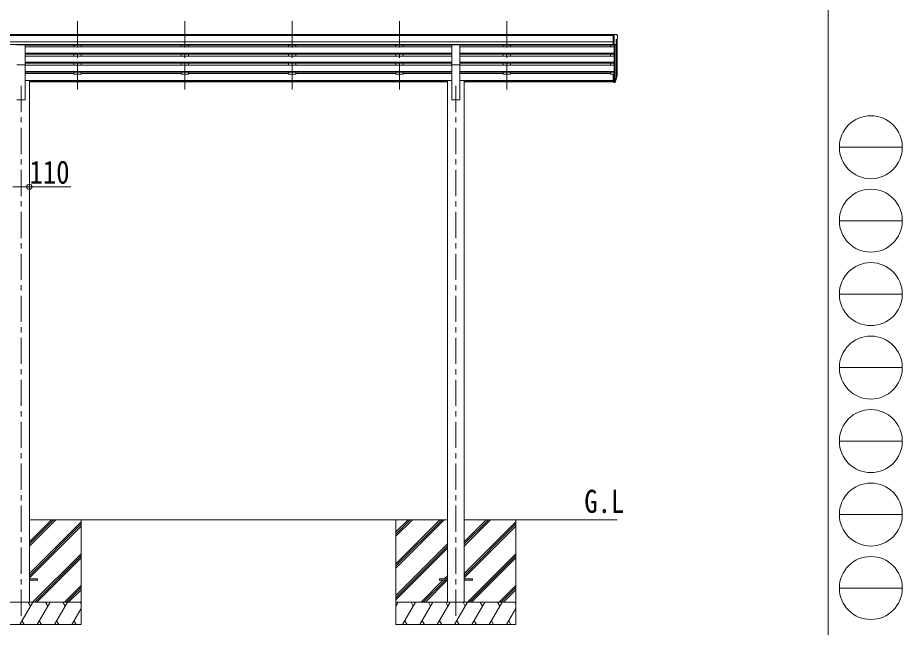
# Model space of a CAD drawing. Units: millimetres at full size, sheet at 1:35; some dimension numbers follow another scale. Extents: x -9837 to 9837, y -6790 to 6790.
# Drawn here: x 3937 to 9837, y -4427 to -361 of the extents above; entities that cross this region are included whole.
import ezdxf
from ezdxf.enums import TextEntityAlignment as Align

# ---------------------------------------------------------------- set-up
doc = ezdxf.new("R2010")
doc.units = ezdxf.units.MM
doc.header["$LTSCALE"] = 35
doc.header["$PDMODE"] = 32
doc.header["$PDSIZE"] = 35
doc.linetypes.add('CHAIN1', pattern=[8, 5, -1, 1, -1])
for name, color, linetype, lineweight in [('0-0_0', 7, 'Continuous', 9), ('0-1_本体', 5, 'CHAIN1', 9), ('0-3_ELV2', 4, 'Continuous', 9), ('0-6_OTH_LINE', 6, 'Continuous', 9), ('F-0_240', 7, 'Continuous', 9)]:
    doc.layers.add(name, color=color, linetype=linetype, lineweight=lineweight)
doc.layers.add('0-7_SHAPE', color=7, linetype='Continuous')
doc.styles.add('ＭＳ ゴシック', font='')
doc.styles.get('ＭＳ ゴシック').set_extended_font_data('MS Gothic')

msp = doc.modelspace()

# ---------------------------------------------------------------- linework, layer by layer
at = {"layer": '0-0_0'}
for p, q in [((4014.81, -3884.85), (4190.44, -3709.22)), ((4014.81, -3870.71), (4176.3, -3709.22)), ((4014.81, -3856.56), (4162.16, -3709.22)), ((4014.81, -3709.22), (6804.41, -3709.22)), ((4359.61, -3709.22), (4359.61, -4409.22)), ((6459.61, -3709.22), (6459.61, -4409.22)), ((6459.61, -4003.4), (6753.79, -3709.22)), ((6459.61, -4017.54), (6767.93, -3709.22)), ((6459.61, -4031.68), (6782.07, -3709.22)), ((6459.61, -3819.55), (6569.94, -3709.22)), ((6459.61, -3805.41), (6555.8, -3709.22)), ((6459.61, -3791.27), (6541.66, -3709.22)), ((6914.81, -3709.22), (7935.61, -3709.22)), ((6914.81, -3884.85), (7090.44, -3709.22)), ((6914.81, -3870.71), (7076.3, -3709.22)), ((6914.81, -3856.56), (7062.16, -3709.22)), ((7259.61, -3709.22), (7259.61, -4409.22)), ((4014.81, -4068.69), (4359.61, -3723.9)), ((4014.81, -4082.84), (4359.61, -3738.04)), ((4014.81, -4096.98), (4359.61, -3752.18)), ((6914.81, -4068.69), (7259.61, -3723.9)), ((6914.81, -4082.84), (7259.61, -3738.04)), ((6914.81, -4096.98), (7259.61, -3752.18)), ((6459.61, -4215.53), (6804.41, -3870.73)), ((6459.61, -4229.67), (6804.41, -3884.87)), ((4036.42, -4259.22), (4359.61, -3936.03)), ((4050.56, -4259.22), (4359.61, -3950.17)), ((6459.61, -4243.81), (6804.41, -3899.01)), ((6936.42, -4259.22), (7259.61, -3936.03)), ((6950.56, -4259.22), (7259.61, -3950.17)), ((4064.7, -4259.22), (4359.61, -3964.31)), ((6964.7, -4259.22), (7259.61, -3964.31)), ((6628.05, -4259.22), (6773.55, -4113.72)), ((6642.19, -4259.22), (6787.69, -4113.72)), ((6656.33, -4259.22), (6801.83, -4113.72)), ((6782.55, -4104.72), (6804.41, -4082.86)), ((6796.69, -4104.72), (6804.41, -4097)), ((4248.55, -4259.22), (4359.61, -4148.16)), ((4262.69, -4259.22), (4359.61, -4162.3)), ((4276.83, -4259.22), (4359.61, -4176.44)), ((7148.55, -4259.22), (7259.61, -4148.16)), ((7162.69, -4259.22), (7259.61, -4162.3)), ((7176.83, -4259.22), (7259.61, -4176.44)), ((4359.61, -4259.22), (3559.61, -4259.22)), ((3950.76, -4409.22), (4037.37, -4259.22)), ((4022.37, -4285.2), (4007.37, -4259.22)), ((4066.23, -4409.22), (4152.84, -4259.22)), ((4137.84, -4285.2), (4122.84, -4259.22)), ((4181.71, -4409.22), (4268.31, -4259.22)), ((4238.31, -4259.22), (4253.31, -4285.2)), ((4297.17, -4409.22), (4359.61, -4301.08)), ((4353.78, -4259.22), (4359.61, -4269.32)), ((7259.61, -4259.22), (6459.61, -4259.22)), ((6459.61, -4286.72), (6475.49, -4259.22)), ((6504.35, -4409.22), (6590.96, -4259.22)), ((6575.96, -4285.2), (6560.96, -4259.22)), ((6619.82, -4409.22), (6706.43, -4259.22)), ((6691.43, -4285.2), (6676.42, -4259.22)), ((6735.29, -4409.22), (6821.9, -4259.22)), ((6806.9, -4285.2), (6791.9, -4259.22)), ((6850.76, -4409.22), (6937.37, -4259.22)), ((6922.37, -4285.2), (6907.37, -4259.22)), ((6966.23, -4409.22), (7052.84, -4259.22)), ((7037.84, -4285.2), (7022.84, -4259.22)), ((7081.71, -4409.22), (7168.31, -4259.22)), ((7138.31, -4259.22), (7153.31, -4285.2)), ((7197.17, -4409.22), (7259.61, -4301.08)), ((7253.78, -4259.22), (7259.61, -4269.32)), ((3559.61, -4409.22), (4359.61, -4409.22)), ((3965.76, -4383.24), (3980.76, -4409.22)), ((4081.23, -4383.24), (4096.23, -4409.22)), ((4196.7, -4383.24), (4211.7, -4409.22)), ((4312.17, -4383.24), (4327.17, -4409.22)), ((6459.61, -4409.22), (7259.61, -4409.22)), ((6519.35, -4383.24), (6534.35, -4409.22)), ((6634.82, -4383.24), (6649.82, -4409.22)), ((6750.29, -4383.24), (6765.29, -4409.22)), ((6865.76, -4383.24), (6880.76, -4409.22)), ((6981.23, -4383.24), (6996.23, -4409.22)), ((7096.7, -4383.24), (7111.7, -4409.22)), ((7212.17, -4383.24), (7227.17, -4409.22))]:
    msp.add_line(p, q, dxfattribs=at)
at = {"layer": '0-1_本体'}
for p, q in [((4335.61, -384.81), (4335.61, -862.33)), ((5051.61, -384.81), (5051.61, -862.33)), ((5767.61, -384.81), (5767.61, -862.33)), ((6483.61, -384.81), (6483.61, -862.33)), ((7199.61, -384.81), (7199.61, -862.33)), ((3959.61, -815.65), (3959.61, -4359.22)), ((6859.61, -815.65), (6859.61, -4359.22))]:
    msp.add_line(p, q, dxfattribs=at)
at = {"layer": '0-3_ELV2'}
for p, q in [((7909.11, -522.69), (2910.11, -522.69)), ((2920.11, -473.94), (7909.11, -473.94)), ((2920.11, -479.16), (7909.11, -479.16)), ((7909.11, -472.34), (7899.11, -472.43)), ((7899.11, -473.94), (7899.11, -472.43)), ((7909.11, -544.32), (7909.11, -472.34)), ((7927.61, -472.34), (7909.11, -472.34)), ((7915.61, -545.32), (7915.61, -472.34)), ((7923.23, -543.51), (7932.24, -527.92)), ((7927.61, -472.34), (7929.94, -472.48)), ((7929.61, -506.85), (7929.61, -523.13)), ((7935.08, -503.52), (7929.76, -506.59)), ((7930.64, -530.68), (7930.64, -764.29)), ((7930.7, -472.9), (7934.77, -478.71)), ((7935.61, -502.91), (7935.61, -737.58)), ((7937.61, -481.71), (7937.61, -482.34)), ((7909.11, -540.54), (2910.11, -540.54)), ((3932.11, -542.97), (3987.11, -542.97)), ((3987.11, -674.77), (3987.11, -542.97)), ((6832.11, -543.79), (3987.11, -543.79)), ((6832.11, -556.3), (3987.11, -556.3)), ((4310.61, -543.79), (4310.61, -556.3)), ((4360.61, -543.79), (4360.61, -556.2)), ((5026.61, -543.79), (5026.61, -556.3)), ((5076.61, -543.79), (5076.61, -556.2)), ((5742.61, -543.79), (5742.61, -556.3)), ((5792.61, -543.79), (5792.61, -556.2)), ((6458.61, -543.79), (6458.61, -556.3)), ((6508.61, -543.79), (6508.61, -556.2)), ((6832.11, -674.77), (6832.11, -542.97)), ((6832.11, -542.97), (6887.11, -542.97)), ((6887.11, -674.77), (6887.11, -542.97)), ((7909.11, -543.89), (6887.11, -543.89)), ((6887.11, -556.3), (7915.61, -556.3)), ((7174.61, -543.79), (7174.61, -556.3)), ((7224.61, -543.79), (7224.61, -556.2)), ((7890.61, -543.79), (7890.61, -556.3)), ((7909.11, -544.32), (7915.61, -544.32)), ((7915.61, -545.32), (7920.82, -545)), ((7915.61, -545.32), (7915.61, -737.94)), ((7921.61, -544.85), (7921.62, -782.72)), ((6832.11, -598.18), (3987.11, -598.18)), ((6832.11, -599.67), (3987.11, -599.67)), ((6832.11, -603.99), (3987.11, -603.99)), ((6832.11, -616.85), (3987.11, -616.85)), ((4310.61, -603.99), (4310.61, -616.85)), ((4360.61, -603.99), (4360.61, -616.85)), ((5026.61, -603.99), (5026.61, -616.85)), ((5076.61, -603.99), (5076.61, -616.85)), ((5742.61, -603.99), (5742.61, -616.85)), ((5792.61, -603.99), (5792.61, -616.85)), ((6458.61, -603.99), (6458.61, -616.85)), ((6508.61, -603.99), (6508.61, -616.85)), ((6887.11, -598.18), (7915.61, -598.18)), ((6887.11, -599.67), (7915.61, -599.67)), ((6887.11, -603.99), (7915.61, -603.99)), ((6887.11, -616.85), (7915.61, -616.85)), ((7174.61, -603.99), (7174.61, -616.85)), ((7224.61, -603.99), (7224.61, -616.85)), ((7890.61, -603.99), (7890.61, -616.85)), ((3932.11, -674.77), (3987.11, -674.77)), ((6832.11, -658.72), (3987.11, -658.72)), ((6832.11, -660.22), (3987.11, -660.22)), ((6832.11, -664.54), (3987.11, -664.54)), ((3987.11, -674.77), (3987.11, -909.22)), ((6832.11, -677.39), (3987.11, -677.39)), ((4310.61, -664.54), (4310.61, -677.29)), ((4360.61, -664.54), (4360.61, -677.39)), ((5026.61, -664.54), (5026.61, -677.29)), ((5076.61, -664.54), (5076.61, -677.39)), ((5742.61, -664.54), (5742.61, -677.29)), ((5792.61, -664.54), (5792.61, -677.39)), ((6458.61, -664.54), (6458.61, -677.29)), ((6508.61, -664.54), (6508.61, -677.39)), ((6832.11, -674.77), (6832.11, -909.22)), ((6832.11, -674.77), (6887.11, -674.77)), ((6887.11, -658.72), (7915.61, -658.72)), ((6887.11, -660.22), (7915.61, -660.22)), ((6887.11, -664.54), (7915.61, -664.54)), ((6887.11, -674.77), (6887.11, -909.22)), ((6887.11, -677.39), (7915.61, -677.39)), ((7174.61, -664.54), (7174.61, -677.29)), ((7224.61, -664.54), (7224.61, -677.39)), ((7890.61, -664.54), (7890.61, -677.39)), ((6832.11, -719.27), (3987.11, -719.27)), ((6832.11, -720.77), (3987.11, -720.77)), ((6832.11, -725.09), (3987.11, -725.09)), ((4310.61, -733.63), (3987.11, -733.63)), ((4310.61, -725.09), (4310.61, -738.57)), ((4360.61, -738.57), (4310.61, -738.57)), ((4360.61, -725.09), (4360.61, -738.57)), ((5026.61, -733.63), (4360.61, -733.63)), ((5026.61, -725.09), (5026.61, -738.57)), ((5076.61, -738.57), (5026.61, -738.57)), ((5076.61, -725.09), (5076.61, -738.57)), ((5742.61, -733.63), (5076.61, -733.63)), ((5742.61, -725.09), (5742.61, -738.57)), ((5792.61, -738.57), (5742.61, -738.57)), ((5792.61, -725.09), (5792.61, -738.57)), ((6458.61, -733.63), (5792.61, -733.63)), ((6458.61, -725.09), (6458.61, -738.57)), ((6508.61, -738.57), (6458.61, -738.57)), ((6508.61, -725.09), (6508.61, -738.57)), ((6832.11, -733.63), (6508.61, -733.63)), ((6887.11, -719.27), (7915.61, -719.27)), ((6887.11, -720.77), (7915.61, -720.77)), ((6887.11, -725.09), (7915.61, -725.09)), ((6887.11, -733.63), (7174.61, -733.63)), ((7174.61, -725.09), (7174.61, -738.57)), ((7224.61, -738.57), (7174.61, -738.57)), ((7224.61, -725.09), (7224.61, -738.57)), ((7890.61, -733.63), (7224.61, -733.63)), ((7890.61, -725.09), (7890.61, -738.57)), ((7890.61, -738.57), (7909.11, -738.57)), ((7909.11, -737.94), (7909.11, -791.97)), ((7909.11, -737.94), (7915.61, -737.94)), ((7915.61, -737.94), (7915.61, -792.72)), ((7922.04, -782.3), (7929.8, -766.89)), ((7933.91, -750.75), (7930.64, -757.82)), ((7934.51, -752.13), (7930.64, -760.08)), ((7932.2, -763.41), (7931.86, -767.81)), ((4014.81, -780.22), (3987.11, -780.22)), ((4014.81, -780.22), (4014.81, -4259.22)), ((6804.41, -780.65), (4014.81, -780.65)), ((6804.41, -782.04), (4014.81, -782.04)), ((6804.41, -789.73), (4014.81, -789.73)), ((6804.41, -780.22), (6804.41, -4259.22)), ((6804.41, -780.22), (6832.11, -780.22)), ((6914.81, -780.22), (6887.11, -780.22)), ((6914.81, -780.22), (6914.81, -4259.22)), ((6914.81, -780.65), (7909.11, -780.65)), ((6914.81, -782.04), (7909.11, -782.04)), ((7909.11, -789.73), (6914.81, -789.73)), ((7909.11, -778.07), (7915.61, -778.07)), ((7909.11, -782.95), (7915.61, -782.95)), ((7909.11, -791.97), (7915.61, -791.97)), ((7915.61, -782.97), (7920.74, -782.97)), ((7915.61, -784.78), (7920.45, -784.78)), ((7915.61, -792.72), (7920.45, -792.72)), ((7931.24, -767.25), (7923.05, -783.43)), ((7931.86, -767.81), (7923.05, -791.36)), ((3932.11, -909.22), (3987.11, -909.22)), ((6832.11, -909.22), (6887.11, -909.22)), ((4014.81, -4104.72), (4069.61, -4104.72)), ((4014.81, -4113.72), (4069.61, -4113.72)), ((4069.61, -4104.72), (4069.61, -4113.72)), ((6749.61, -4104.72), (6804.41, -4104.72)), ((6914.81, -4104.72), (6969.61, -4104.72)), ((6914.81, -4113.72), (6969.61, -4113.72)), ((6969.61, -4104.72), (6969.61, -4113.72))]:
    msp.add_line(p, q, dxfattribs=at)
msp.add_lwpolyline([(6749.61, -4104.72), (6749.61, -4113.72), (6804.41, -4113.72)], dxfattribs=at)
for centre, radius, start, end in [((7929.91, -506.85), 0.3, 120, 180), ((7929.91, -523.13), 0.3, 180, 265.2833), ((7929.64, -526.42), 3, 330, 85.2833), ((7929.88, -473.48), 1, 35, 86.5), ((7934.61, -481.71), 3, 0, 87), ((7930.7, -499.15), 6.18, 315.00103, 354.2965), ((7735.61, -482.34), 202, 355.05096, 0), ((7920.63, -542.01), 3, 273.5, 330), ((7905.02, -741.26), 30.41, 341.80266, 352.8448), ((7906.43, -743.02), 29.53, 342.01856, 353.49194)]:
    msp.add_arc(centre, radius, start, end, dxfattribs=at)
for centre, major_axis, ratio, start_param, end_param in [((7845.69, -743.35), (88.05, 0), 0.90356, 5.9828017, 6.0168888), ((7930.9, -763.41), (-1.3, 0), 0.90356, 2.9359903, 4.9130961), ((7844.98, -747.22), (89.07, 0), 0.90356, 6.0316505, 6.077583), ((7847.75, -736.77), (-87.93, 4.42), 0.541684, 3.060334, 3.2172517), ((7846.96, -743.45), (89.06, 1.43), 0.57596, 6.1985533, 6.3701348), ((7920.45, -782.07), (3, 0), 0.90356, 4.712389, 5.7595865), ((7920.45, -790), (-3, 0), 0.90356, 1.5707963, 2.6179939), ((7920.74, -781.62), (1.5, 0), 0.90356, 4.712389, 5.7595865)]:
    msp.add_ellipse(centre, major_axis=major_axis, ratio=ratio, start_param=start_param, end_param=end_param, dxfattribs=at)
at = {"layer": '0-6_OTH_LINE'}
msp.add_line((3904.41, -1488.77), (4014.81, -1488.77), dxfattribs=at)
at = {"layer": '0-6_OTH_LINE', "lineweight": 18}
msp.add_line((4014.81, -1488.77), (4292.02, -1488.77), dxfattribs=at)
at = {"layer": '0-6_OTH_LINE'}
msp.add_point((4014.81, -1488.77), dxfattribs=at)
at = {"layer": 'F-0_240', "color": 5}
msp.add_line((9342.6, 6790), (9342.6, -6790), dxfattribs=at)
at = {"layer": 'F-0_240', "color": 4}
for p, q in [((9417.4, -1225), (9837.4, -1225)), ((9417.4, -1715), (9837.4, -1715)), ((9417.4, -2205), (9837.4, -2205)), ((9417.4, -2695), (9837.4, -2695)), ((9417.4, -3185), (9837.4, -3185)), ((9417.4, -3675), (9837.4, -3675)), ((9417.4, -4165), (9837.4, -4165))]:
    msp.add_line(p, q, dxfattribs=at)
for centre in [(9627.4, -1225), (9627.4, -1715), (9627.4, -2205), (9627.4, -2695), (9627.4, -3185), (9627.4, -3675), (9627.4, -4165)]:
    msp.add_circle(centre, 210, dxfattribs=at)

# ---------------------------------------------------------------- texts
at = {"layer": '0-6_OTH_LINE', "color": 7, "style": 'ＭＳ ゴシック', "width": 0.85}
msp.add_text('110', height=154, dxfattribs=at).set_placement((4015.94, -1514.14), align=Align.BOTTOM_LEFT)
at = {"layer": '0-7_SHAPE', "style": 'ＭＳ ゴシック', "width": 0.85}
msp.add_text('G.L', height=154, dxfattribs=at).set_placement((7716.28, -3709.87), align=Align.BOTTOM_LEFT)

doc.saveas('drawing.dxf')
